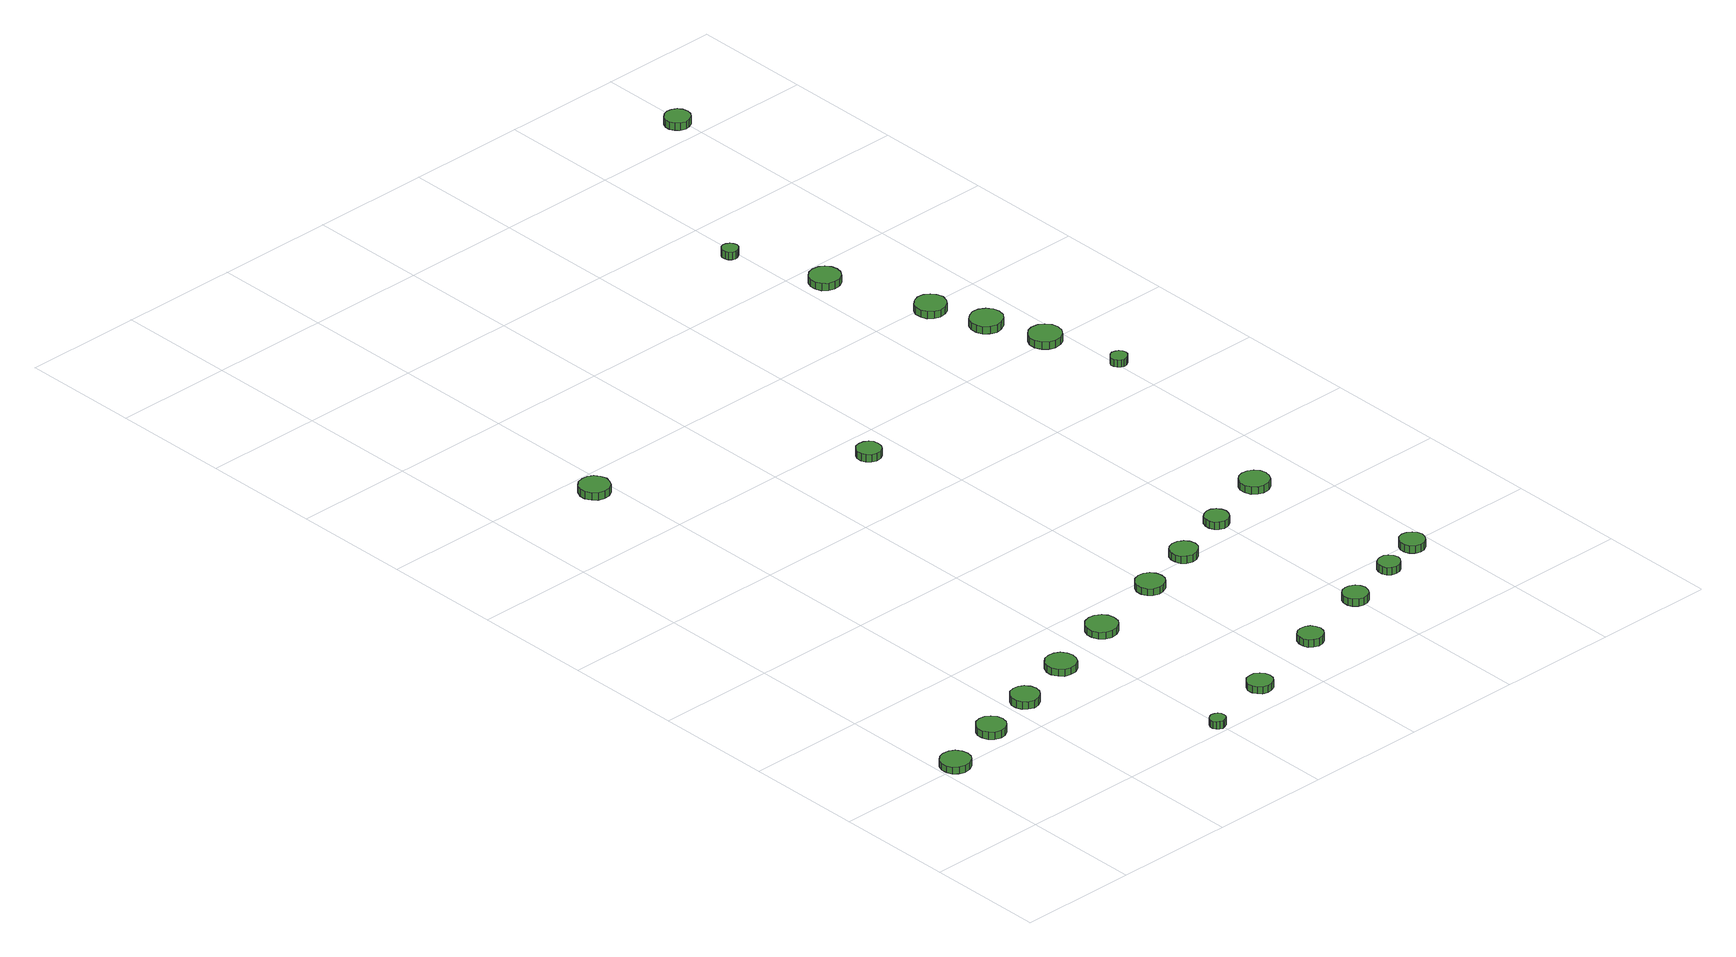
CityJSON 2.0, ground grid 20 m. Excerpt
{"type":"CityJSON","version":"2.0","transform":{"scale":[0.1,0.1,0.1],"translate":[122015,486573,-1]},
"CityObjects":{
"tree1":{"type":"SolitaryVegetationObject","attributes":{"function":"something"},"geometry":[{"type":"MultiSurface","lod":"1","boundaries":[[[0,1,2,3,4,5,6,7,8,9,10,11,12,13,14]],[[15,16,17,18,19,20,21,22,23,24,25,26,27,28,29]],[[0,29,28,1]],[[1,28,27,2]],[[2,27,26,3]],[[3,26,25,4]],[[4,25,24,5]],[[5,24,23,6]],[[6,23,22,7]],[[7,22,21,8]],[[8,21,20,9]],[[9,20,19,10]],[[10,19,18,11]],[[11,18,17,12]],[[12,17,16,13]],[[13,16,15,14]],[[14,15,29,0]]]}]},
"tree2":{"type":"SolitaryVegetationObject","attributes":{"function":"something"},"geometry":[{"type":"MultiSurface","lod":"1","boundaries":[[[30,31,32,33,34,35,36,37,38,39,40,41,42,43,44]],[[45,46,47,48,49,50,51,52,53,54,55,56,57,58,59]],[[30,59,58,31]],[[31,58,57,32]],[[32,57,56,33]],[[33,56,55,34]],[[34,55,54,35]],[[35,54,53,36]],[[36,53,52,37]],[[37,52,51,38]],[[38,51,50,39]],[[39,50,49,40]],[[40,49,48,41]],[[41,48,47,42]],[[42,47,46,43]],[[43,46,45,44]],[[44,45,59,30]]]}]},
"tree3":{"type":"SolitaryVegetationObject","attributes":{"function":"something"},"geometry":[{"type":"MultiSurface","lod":"1","boundaries":[[[60,61,62,63,64,65,66,67,68,69,70,71,72,73,74]],[[75,76,77,78,79,80,81,82,83,84,85,86,87,88,89]],[[60,89,88,61]],[[61,88,87,62]],[[62,87,86,63]],[[63,86,85,64]],[[64,85,84,65]],[[65,84,83,66]],[[66,83,82,67]],[[67,82,81,68]],[[68,81,80,69]],[[69,80,79,70]],[[70,79,78,71]],[[71,78,77,72]],[[72,77,76,73]],[[73,76,75,74]],[[74,75,89,60]]]}]},
"tree4":{"type":"SolitaryVegetationObject","attributes":{"function":"something"},"geometry":[{"type":"MultiSurface","lod":"1","boundaries":[[[90,91,92,93,94,95,96,97,98,99,100,101,102,103,104]],[[105,106,107,108,109,110,111,112,113,114,115,116,117,118,119]],[[90,119,118,91]],[[91,118,117,92]],[[92,117,116,93]],[[93,116,115,94]],[[94,115,114,95]],[[95,114,113,96]],[[96,113,112,97]],[[97,112,111,98]],[[98,111,110,99]],[[99,110,109,100]],[[100,109,108,101]],[[101,108,107,102]],[[102,107,106,103]],[[103,106,105,104]],[[104,105,119,90]]]}]},
"tree5":{"type":"SolitaryVegetationObject","attributes":{"function":"something"},"geometry":[{"type":"MultiSurface","lod":"1","boundaries":[[[120,121,122,123,124,125,126,127,128,129,130,131,132,133,134]],[[135,136,137,138,139,140,141,142,143,144,145,146,147,148,149]],[[120,149,148,121]],[[121,148,147,122]],[[122,147,146,123]],[[123,146,145,124]],[[124,145,144,125]],[[125,144,143,126]],[[126,143,142,127]],[[127,142,141,128]],[[128,141,140,129]],[[129,140,139,130]],[[130,139,138,131]],[[131,138,137,132]],[[132,137,136,133]],[[133,136,135,134]],[[134,135,149,120]]]}]},
"tree6":{"type":"SolitaryVegetationObject","attributes":{"function":"something"},"geometry":[{"type":"MultiSurface","lod":"1","boundaries":[[[150,151,152,153,154,155,156,157,158,159,160,161,162,163,164]],[[165,166,167,168,169,170,171,172,173,174,175,176,177,178,179]],[[150,179,178,151]],[[151,178,177,152]],[[152,177,176,153]],[[153,176,175,154]],[[154,175,174,155]],[[155,174,173,156]],[[156,173,172,157]],[[157,172,171,158]],[[158,171,170,159]],[[159,170,169,160]],[[160,169,168,161]],[[161,168,167,162]],[[162,167,166,163]],[[163,166,165,164]],[[164,165,179,150]]]}]},
"tree7":{"type":"SolitaryVegetationObject","attributes":{"function":"something"},"geometry":[{"type":"MultiSurface","lod":"1","boundaries":[[[180,181,182,183,184,185,186,187,188,189,190,191,192,193,194]],[[195,196,197,198,199,200,201,202,203,204,205,206,207,208,209]],[[180,209,208,181]],[[181,208,207,182]],[[182,207,206,183]],[[183,206,205,184]],[[184,205,204,185]],[[185,204,203,186]],[[186,203,202,187]],[[187,202,201,188]],[[188,201,200,189]],[[189,200,199,190]],[[190,199,198,191]],[[191,198,197,192]],[[192,197,196,193]],[[193,196,195,194]],[[194,195,209,180]]]}]},
"tree8":{"type":"SolitaryVegetationObject","attributes":{"function":"something"},"geometry":[{"type":"MultiSurface","lod":"1","boundaries":[[[210,211,212,213,214,215,216,217,218,219,220,221,222,223,224]],[[225,226,227,228,229,230,231,232,233,234,235,236,237,238,239]],[[210,239,238,211]],[[211,238,237,212]],[[212,237,236,213]],[[213,236,235,214]],[[214,235,234,215]],[[215,234,233,216]],[[216,233,232,217]],[[217,232,231,218]],[[218,231,230,219]],[[219,230,229,220]],[[220,229,228,221]],[[221,228,227,222]],[[222,227,226,223]],[[223,226,225,224]],[[224,225,239,210]]]}]},
"tree9":{"type":"SolitaryVegetationObject","attributes":{"function":"something"},"geometry":[{"type":"MultiSurface","lod":"1","boundaries":[[[240,241,242,243,244,245,246,247,248,249,250,251,252,253,254]],[[255,256,257,258,259,260,261,262,263,264,265,266,267,268,269]],[[240,269,268,241]],[[241,268,267,242]],[[242,267,266,243]],[[243,266,265,244]],[[244,265,264,245]],[[245,264,263,246]],[[246,263,262,247]],[[247,262,261,248]],[[248,261,260,249]],[[249,260,259,250]],[[250,259,258,251]],[[251,258,257,252]],[[252,257,256,253]],[[253,256,255,254]],[[254,255,269,240]]]}]},
"tree10":{"type":"SolitaryVegetationObject","attributes":{"function":"something"},"geometry":[{"type":"MultiSurface","lod":"1","boundaries":[[[270,271,272,273,274,275,276,277,278,279,280,281,282,283,284]],[[285,286,287,288,289,290,291,292,293,294,295,296,297,298,299]],[[270,299,298,271]],[[271,298,297,272]],[[272,297,296,273]],[[273,296,295,274]],[[274,295,294,275]],[[275,294,293,276]],[[276,293,292,277]],[[277,292,291,278]],[[278,291,290,279]],[[279,290,289,280]],[[280,289,288,281]],[[281,288,287,282]],[[282,287,286,283]],[[283,286,285,284]],[[284,285,299,270]]]}]},
"tree11":{"type":"SolitaryVegetationObject","attributes":{"function":"something"},"geometry":[{"type":"MultiSurface","lod":"1","boundaries":[[[300,301,302,303,304,305,306,307,308,309,310,311,312,313,314]],[[315,316,317,318,319,320,321,322,323,324,325,326,327,328,329]],[[300,329,328,301]],[[301,328,327,302]],[[302,327,326,303]],[[303,326,325,304]],[[304,325,324,305]],[[305,324,323,306]],[[306,323,322,307]],[[307,322,321,308]],[[308,321,320,309]],[[309,320,319,310]],[[310,319,318,311]],[[311,318,317,312]],[[312,317,316,313]],[[313,316,315,314]],[[314,315,329,300]]]}]},
"tree12":{"type":"SolitaryVegetationObject","attributes":{"function":"something"},"geometry":[{"type":"MultiSurface","lod":"1","boundaries":[[[330,331,332,333,334,335,336,337,338,339,340,341,342,343,344]],[[345,346,347,348,349,350,351,352,353,354,355,356,357,358,359]],[[330,359,358,331]],[[331,358,357,332]],[[332,357,356,333]],[[333,356,355,334]],[[334,355,354,335]],[[335,354,353,336]],[[336,353,352,337]],[[337,352,351,338]],[[338,351,350,339]],[[339,350,349,340]],[[340,349,348,341]],[[341,348,347,342]],[[342,347,346,343]],[[343,346,345,344]],[[344,345,359,330]]]}]},
"tree13":{"type":"SolitaryVegetationObject","attributes":{"function":"something"},"geometry":[{"type":"MultiSurface","lod":"1","boundaries":[[[360,361,362,363,364,365,366,367,368,369,370,371,372,373,374]],[[375,376,377,378,379,380,381,382,383,384,385,386,387,388,389]],[[360,389,388,361]],[[361,388,387,362]],[[362,387,386,363]],[[363,386,385,364]],[[364,385,384,365]],[[365,384,383,366]],[[366,383,382,367]],[[367,382,381,368]],[[368,381,380,369]],[[369,380,379,370]],[[370,379,378,371]],[[371,378,377,372]],[[372,377,376,373]],[[373,376,375,374]],[[374,375,389,360]]]}]},
"tree14":{"type":"SolitaryVegetationObject","attributes":{"function":"something"},"geometry":[{"type":"MultiSurface","lod":"1","boundaries":[[[390,391,392,393,394,395,396,397,398,399,400,401,402,403,404]],[[405,406,407,408,409,410,411,412,413,414,415,416,417,418,419]],[[390,419,418,391]],[[391,418,417,392]],[[392,417,416,393]],[[393,416,415,394]],[[394,415,414,395]],[[395,414,413,396]],[[396,413,412,397]],[[397,412,411,398]],[[398,411,410,399]],[[399,410,409,400]],[[400,409,408,401]],[[401,408,407,402]],[[402,407,406,403]],[[403,406,405,404]],[[404,405,419,390]]]}]},
"tree15":{"type":"SolitaryVegetationObject","attributes":{"function":"something"},"geometry":[{"type":"MultiSurface","lod":"1","boundaries":[[[420,421,422,423,424,425,426,427,428,429,430,431,432,433,434]],[[435,436,437,438,439,440,441,442,443,444,445,446,447,448,449]],[[420,449,448,421]],[[421,448,447,422]],[[422,447,446,423]],[[423,446,445,424]],[[424,445,444,425]],[[425,444,443,426]],[[426,443,442,427]],[[427,442,441,428]],[[428,441,440,429]],[[429,440,439,430]],[[430,439,438,431]],[[431,438,437,432]],[[432,437,436,433]],[[433,436,435,434]],[[434,435,449,420]]]}]},
"tree16":{"type":"SolitaryVegetationObject","attributes":{"function":"something"},"geometry":[{"type":"MultiSurface","lod":"1","boundaries":[[[450,451,452,453,454,455,456,457,458,459,460,461,462,463,464]],[[465,466,467,468,469,470,471,472,473,474,475,476,477,478,479]],[[450,479,478,451]],[[451,478,477,452]],[[452,477,476,453]],[[453,476,475,454]],[[454,475,474,455]],[[455,474,473,456]],[[456,473,472,457]],[[457,472,471,458]],[[458,471,470,459]],[[459,470,469,460]],[[460,469,468,461]],[[461,468,467,462]],[[462,467,466,463]],[[463,466,465,464]],[[464,465,479,450]]]}]},
"tree17":{"type":"SolitaryVegetationObject","attributes":{"function":"something"},"geometry":[{"type":"MultiSurface","lod":"1","boundaries":[[[480,481,482,483,484,485,486,487,488,489,490,491,492,493,494]],[[495,496,497,498,499,500,501,502,503,504,505,506,507,508,509]],[[480,509,508,481]],[[481,508,507,482]],[[482,507,506,483]],[[483,506,505,484]],[[484,505,504,485]],[[485,504,503,486]],[[486,503,502,487]],[[487,502,501,488]],[[488,501,500,489]],[[489,500,499,490]],[[490,499,498,491]],[[491,498,497,492]],[[492,497,496,493]],[[493,496,495,494]],[[494,495,509,480]]]}]},
"tree18":{"type":"SolitaryVegetationObject","attributes":{"function":"something"},"geometry":[{"type":"MultiSurface","lod":"1","boundaries":[[[510,511,512,513,514,515,516,517,518,519,520,521,522,523,524]],[[525,526,527,528,529,530,531,532,533,534,535,536,537,538,539]],[[510,539,538,511]],[[511,538,537,512]],[[512,537,536,513]],[[513,536,535,514]],[[514,535,534,515]],[[515,534,533,516]],[[516,533,532,517]],[[517,532,531,518]],[[518,531,530,519]],[[519,530,529,520]],[[520,529,528,521]],[[521,528,527,522]],[[522,527,526,523]],[[523,526,525,524]],[[524,525,539,510]]]}]},
"tree19":{"type":"SolitaryVegetationObject","attributes":{"function":"something"},"geometry":[{"type":"MultiSurface","lod":"1","boundaries":[[[540,541,542,543,544,545,546,547,548,549,550,551,552,553,554]],[[555,556,557,558,559,560,561,562,563,564,565,566,567,568,569]],[[540,569,568,541]],[[541,568,567,542]],[[542,567,566,543]],[[543,566,565,544]],[[544,565,564,545]],[[545,564,563,546]],[[546,563,562,547]],[[547,562,561,548]],[[548,561,560,549]],[[549,560,559,550]],[[550,559,558,551]],[[551,558,557,552]],[[552,557,556,553]],[[553,556,555,554]],[[554,555,569,540]]]}]},
"tree20":{"type":"SolitaryVegetationObject","attributes":{"function":"something"},"geometry":[{"type":"MultiSurface","lod":"1","boundaries":[[[570,571,572,573,574,575,576,577,578,579,580,581,582,583,584]],[[585,586,587,588,589,590,591,592,593,594,595,596,597,598,599]],[[570,599,598,571]],[[571,598,597,572]],[[572,597,596,573]],[[573,596,595,574]],[[574,595,594,575]],[[575,594,593,576]],[[576,593,592,577]],[[577,592,591,578]],[[578,591,590,579]],[[579,590,589,580]],[[580,589,588,581]],[[581,588,587,582]],[[582,587,586,583]],[[583,586,585,584]],[[584,585,599,570]]]}]},
"tree21":{"type":"SolitaryVegetationObject","attributes":{"function":"something"},"geometry":[{"type":"MultiSurface","lod":"1","boundaries":[[[600,601,602,603,604,605,606,607,608,609,610,611,612,613,614]],[[615,616,617,618,619,620,621,622,623,624,625,626,627,628,629]],[[600,629,628,601]],[[601,628,627,602]],[[602,627,626,603]],[[603,626,625,604]],[[604,625,624,605]],[[605,624,623,606]],[[606,623,622,607]],[[607,622,621,608]],[[608,621,620,609]],[[609,620,619,610]],[[610,619,618,611]],[[611,618,617,612]],[[612,617,616,613]],[[613,616,615,614]],[[614,615,629,600]]]}]},
"tree22":{"type":"SolitaryVegetationObject","attributes":{"function":"something"},"geometry":[{"type":"MultiSurface","lod":"1","boundaries":[[[630,631,632,633,634,635,636,637,638,639,640,641,642,643,644]],[[645,646,647,648,649,650,651,652,653,654,655,656,657,658,659]],[[630,659,658,631]],[[631,658,657,632]],[[632,657,656,633]],[[633,656,655,634]],[[634,655,654,635]],[[635,654,653,636]],[[636,653,652,637]],[[637,652,651,638]],[[638,651,650,639]],[[639,650,649,640]],[[640,649,648,641]],[[641,648,647,642]],[[642,647,646,643]],[[643,646,645,644]],[[644,645,659,630]]]}]},
"tree23":{"type":"SolitaryVegetationObject","attributes":{"function":"something"},"geometry":[{"type":"MultiSurface","lod":"1","boundaries":[[[660,661,662,663,664,665,666,667,668,669,670,671,672,673,674]],[[675,676,677,678,679,680,681,682,683,684,685,686,687,688,689]],[[660,689,688,661]],[[661,688,687,662]],[[662,687,686,663]],[[663,686,685,664]],[[664,685,684,665]],[[665,684,683,666]],[[666,683,682,667]],[[667,682,681,668]],[[668,681,680,669]],[[669,680,679,670]],[[670,679,678,671]],[[671,678,677,672]],[[672,677,676,673]],[[673,676,675,674]],[[674,675,689,660]]]}]},
"tree24":{"type":"SolitaryVegetationObject","attributes":{"function":"something"},"geometry":[{"type":"MultiSurface","lod":"1","boundaries":[[[690,691,692,693,694,695,696,697,698,699,700,701,702,703,704]],[[705,706,707,708,709,710,711,712,713,714,715,716,717,718,719]],[[690,719,718,691]],[[691,718,717,692]],[[692,717,716,693]],[[693,716,715,694]],[[694,715,714,695]],[[695,714,713,696]],[[696,713,712,697]],[[697,712,711,698]],[[698,711,710,699]],[[699,710,709,700]],[[700,709,708,701]],[[701,708,707,702]],[[702,707,706,703]],[[703,706,705,704]],[[704,705,719,690]]]}]}
},
"vertices":[
[54,207,17],[52,217,17],[46,226,17],[37,231,17],[26,232,17],[17,229,17],[9,222,17],[5,212,17],[5,202,17],[9,193,17],[17,186,17],[26,183,17],[37,184,17],[46,189,17],[52,197,17],[52,197,5],[46,189,5],[37,184,5],[26,183,5],[17,186,5],[9,193,5],[5,202,5],[5,212,5],[9,222,5],[17,229,5],[26,232,5],[37,231,5],[46,226,5],[52,217,5],[54,207,5],
[160,242,18],[158,252,18],[152,260,18],[144,265,18],[134,266,18],[124,263,18],[117,256,18],[113,247,18],[113,237,18],[117,228,18],[124,221,18],[134,218,18],[144,219,18],[152,224,18],[158,232,18],[158,232,5],[152,224,5],[144,219,5],[134,218,5],[124,221,5],[117,228,5],[113,237,5],[113,247,5],[117,256,5],[124,263,5],[134,266,5],[144,265,5],[152,260,5],[158,252,5],[160,242,5],
[257,270,18],[255,280,18],[249,288,18],[241,293,18],[231,294,18],[221,291,18],[214,284,18],[210,275,18],[210,265,18],[214,256,18],[221,250,18],[231,246,18],[241,248,18],[249,253,18],[255,261,18],[255,261,5],[249,253,5],[241,248,5],[231,246,5],[221,250,5],[214,256,5],[210,265,5],[210,275,5],[214,284,5],[221,291,5],[231,294,5],[241,293,5],[249,288,5],[255,280,5],[257,270,5],
[412,20,18],[411,25,18],[408,29,18],[403,32,18],[398,33,18],[393,31,18],[389,28,18],[386,23,18],[386,17,18],[389,12,18],[393,9,18],[398,7,18],[403,8,18],[408,11,18],[411,15,18],[411,15,5],[408,11,5],[403,8,5],[398,7,5],[393,9,5],[389,12,5],[386,17,5],[386,23,5],[389,28,5],[393,31,5],[398,33,5],[403,32,5],[408,29,5],[411,25,5],[412,20,5],
[364,303,17],[362,313,17],[356,322,17],[347,327,17],[336,328,17],[326,325,17],[319,318,17],[314,308,17],[314,298,17],[319,288,17],[326,281,17],[336,278,17],[347,279,17],[356,284,17],[362,293,17],[362,293,5],[356,284,5],[347,279,5],[336,278,5],[326,281,5],[319,288,5],[314,298,5],[314,308,5],[319,318,5],[326,325,5],[336,328,5],[347,327,5],[356,322,5],[362,313,5],[364,303,5],
[194,1153,22],[191,1163,22],[185,1172,22],[176,1177,22],[166,1178,22],[155,1175,22],[148,1168,22],[143,1158,22],[143,1148,22],[148,1138,22],[155,1131,22],[166,1128,22],[176,1129,22],[185,1134,22],[191,1143,22],[191,1143,9],[185,1134,9],[176,1129,9],[166,1128,9],[155,1131,9],[148,1138,9],[143,1148,9],[143,1158,9],[148,1168,9],[155,1175,9],[166,1178,9],[176,1177,9],[185,1172,9],[191,1163,9],[194,1153,9],
[541,55,18],[539,63,18],[534,70,18],[526,75,18],[518,75,18],[509,73,18],[503,67,18],[499,59,18],[499,50,18],[503,43,18],[509,37,18],[518,34,18],[526,35,18],[534,39,18],[539,46,18],[539,46,6],[534,39,6],[526,35,6],[518,34,6],[509,37,6],[503,43,6],[499,50,6],[499,59,6],[503,67,6],[509,73,6],[518,75,6],[526,75,6],[534,70,6],[539,63,6],[541,55,6],
[484,339,17],[482,350,17],[476,358,17],[466,364,17],[456,365,17],[445,362,17],[437,354,17],[433,344,17],[433,334,17],[437,324,17],[445,316,17],[456,313,17],[466,314,17],[476,320,17],[482,328,17],[482,328,5],[476,320,5],[466,314,5],[456,313,5],[445,316,5],[437,324,5],[433,334,5],[433,344,5],[437,354,5],[445,362,5],[456,365,5],[466,364,5],[476,358,5],[482,350,5],[484,339,5],
[690,101,18],[688,109,18],[683,116,18],[676,120,18],[667,121,18],[659,119,18],[652,113,18],[649,105,18],[649,96,18],[652,88,18],[659,83,18],[667,80,18],[676,81,18],[683,85,18],[688,92,18],[688,92,5],[683,85,5],[676,81,5],[667,80,5],[659,83,5],[652,88,5],[649,96,5],[649,105,5],[652,113,5],[659,119,5],[667,121,5],[676,120,5],[683,116,5],[688,109,5],[690,101,5],
[620,378,17],[618,388,17],[612,396,17],[603,401,17],[594,402,17],[584,399,17],[577,392,17],[573,383,17],[573,373,17],[577,364,17],[584,358,17],[594,355,17],[603,356,17],[612,361,17],[618,368,17],[618,368,5],[612,361,5],[603,356,5],[594,355,5],[584,358,5],[577,364,5],[573,373,5],[573,383,5],[577,392,5],[584,399,5],[594,402,5],[603,401,5],[612,396,5],[618,388,5],[620,378,5],
[717,407,20],[715,417,20],[709,424,20],[701,429,20],[691,430,20],[682,427,20],[675,421,20],[672,412,20],[672,403,20],[675,394,20],[682,388,20],[691,385,20],[701,386,20],[709,391,20],[715,398,20],[715,398,7],[709,391,7],[701,386,7],[691,385,7],[682,388,7],[675,394,7],[672,403,7],[672,412,7],[675,421,7],[682,427,7],[691,430,7],[701,429,7],[709,424,7],[715,417,7],[717,407,7],
[559,940,25],[558,949,25],[553,955,25],[546,959,25],[537,960,25],[529,958,25],[523,952,25],[520,945,25],[520,936,25],[523,929,25],[529,923,25],[537,920,25],[546,921,25],[553,925,25],[558,932,25],[558,932,12],[553,925,12],[546,921,12],[537,920,12],[529,923,12],[523,929,12],[520,936,12],[520,945,12],[523,952,12],[529,958,12],[537,960,12],[546,959,12],[553,955,12],[558,949,12],[559,940,12],
[820,140,18],[818,148,18],[813,155,18],[805,159,18],[797,160,18],[789,158,18],[782,152,18],[779,144,18],[779,135,18],[782,128,18],[789,122,18],[797,119,18],[805,120,18],[813,124,18],[818,131,18],[818,131,5],[813,124,5],[805,120,5],[797,119,5],[789,122,5],[782,128,5],[779,135,5],[779,144,5],[782,152,5],[789,158,5],[797,160,5],[805,159,5],[813,155,5],[818,148,5],[820,140,5],
[812,439,23],[810,447,23],[805,454,23],[798,458,23],[790,459,23],[782,456,23],[776,451,23],[773,443,23],[773,435,23],[776,427,23],[782,422,23],[790,419,23],[798,420,23],[805,424,23],[810,431,23],[810,431,10],[805,424,10],[798,420,10],[790,419,10],[782,422,10],[776,427,10],[773,435,10],[773,443,10],[776,451,10],[782,456,10],[790,459,10],[798,458,10],[805,454,10],[810,447,10],[812,439,10],
[916,169,18],[914,177,18],[909,183,18],[903,187,18],[895,187,18],[888,185,18],[882,180,18],[879,173,18],[879,165,18],[882,158,18],[888,153,18],[895,151,18],[903,152,18],[909,156,18],[914,162,18],[914,162,5],[909,156,5],[903,152,5],[895,151,5],[888,153,5],[882,158,5],[879,165,5],[879,173,5],[882,180,5],[888,185,5],[895,187,5],[903,187,5],[909,183,5],[914,177,5],[916,169,5],
[988,192,18],[986,200,18],[981,207,18],[973,212,18],[965,213,18],[956,210,18],[950,204,18],[947,196,18],[947,188,18],[950,180,18],[956,174,18],[965,171,18],[973,172,18],[981,177,18],[986,184,18],[986,184,5],[981,177,5],[973,172,5],[965,171,5],[956,174,5],[950,180,5],[947,188,5],[947,196,5],[950,204,5],[956,210,5],[965,213,5],[973,212,5],[981,207,5],[986,200,5],[988,192,5],
[927,473,27],[925,483,27],[919,491,27],[910,496,27],[899,497,27],[890,494,27],[882,487,27],[878,478,27],[878,468,27],[882,458,27],[890,451,27],[899,448,27],[910,449,27],[919,454,27],[925,463,27],[925,463,14],[919,454,14],[910,449,14],[899,448,14],[890,451,14],[882,458,14],[878,468,14],[878,478,14],[882,487,14],[890,494,14],[899,497,14],[910,496,14],[919,491,14],[925,483,14],[927,473,14],
[794,1502,27],[793,1507,27],[789,1512,27],[784,1515,27],[779,1516,27],[773,1514,27],[769,1510,27],[767,1505,27],[767,1499,27],[769,1494,27],[773,1490,27],[779,1488,27],[784,1489,27],[789,1492,27],[793,1496,27],[793,1496,14],[789,1492,14],[784,1489,14],[779,1488,14],[773,1490,14],[769,1494,14],[767,1499,14],[767,1505,14],[769,1510,14],[773,1514,14],[779,1516,14],[784,1515,14],[789,1512,14],[793,1507,14],[794,1502,14],
[858,1348,26],[856,1358,26],[850,1367,26],[841,1372,26],[830,1373,26],[820,1370,26],[812,1363,26],[808,1353,26],[808,1343,26],[812,1333,26],[820,1326,26],[830,1323,26],[841,1324,26],[850,1329,26],[856,1338,26],[856,1338,13],[850,1329,13],[841,1324,13],[830,1323,13],[820,1326,13],[812,1333,13],[808,1343,13],[808,1353,13],[812,1363,13],[820,1370,13],[830,1373,13],[841,1372,13],[850,1367,13],[856,1358,13],[858,1348,13],
[919,1178,27],[916,1189,27],[910,1197,27],[901,1203,27],[890,1204,27],[880,1200,27],[872,1193,27],[868,1184,27],[868,1173,27],[872,1163,27],[880,1156,27],[890,1153,27],[901,1154,27],[910,1159,27],[916,1168,27],[916,1168,14],[910,1159,14],[901,1154,14],[890,1153,14],[880,1156,14],[872,1163,14],[868,1173,14],[868,1184,14],[872,1193,14],[880,1200,14],[890,1204,14],[901,1203,14],[910,1197,14],[916,1189,14],[919,1178,14],
[952,1089,27],[950,1100,27],[943,1109,27],[933,1115,27],[922,1116,27],[912,1112,27],[903,1105,27],[899,1095,27],[899,1084,27],[903,1073,27],[912,1066,27],[922,1062,27],[933,1064,27],[943,1069,27],[950,1078,27],[950,1078,14],[943,1069,14],[933,1064,14],[922,1062,14],[912,1066,14],[903,1073,14],[899,1084,14],[899,1095,14],[903,1105,14],[912,1112,14],[922,1116,14],[933,1115,14],[943,1109,14],[950,1100,14],[952,1089,14],
[986,995,27],[984,1006,27],[977,1015,27],[968,1021,27],[956,1022,27],[946,1019,27],[938,1011,27],[933,1001,27],[933,990,27],[938,980,27],[946,972,27],[956,969,27],[968,970,27],[977,975,27],[984,985,27],[984,985,14],[977,975,14],[968,970,14],[956,969,14],[946,972,14],[938,980,14],[933,990,14],[933,1001,14],[938,1011,14],[946,1019,14],[956,1022,14],[968,1021,14],[977,1015,14],[984,1006,14],[986,995,14],
[1012,873,26],[1011,878,26],[1007,883,26],[1002,886,26],[996,887,26],[991,885,26],[987,881,26],[984,876,26],[984,870,26],[987,865,26],[991,861,26],[996,859,26],[1002,860,26],[1007,863,26],[1011,867,26],[1011,867,13],[1007,863,13],[1002,860,13],[996,859,13],[991,861,13],[987,865,13],[984,870,13],[984,876,13],[987,881,13],[991,885,13],[996,887,13],[1002,886,13],[1007,883,13],[1011,878,13],[1012,873,13],
[1003,1832,28],[1001,1841,28],[996,1848,28],[988,1852,28],[980,1853,28],[971,1850,28],[965,1844,28],[961,1836,28],[961,1828,28],[965,1820,28],[971,1814,28],[980,1811,28],[988,1812,28],[996,1816,28],[1001,1823,28],[1001,1823,15],[996,1816,15],[988,1812,15],[980,1811,15],[971,1814,15],[965,1820,15],[961,1828,15],[961,1836,15],[965,1844,15],[971,1850,15],[980,1853,15],[988,1852,15],[996,1848,15],[1001,1841,15],[1003,1832,15]
]}
